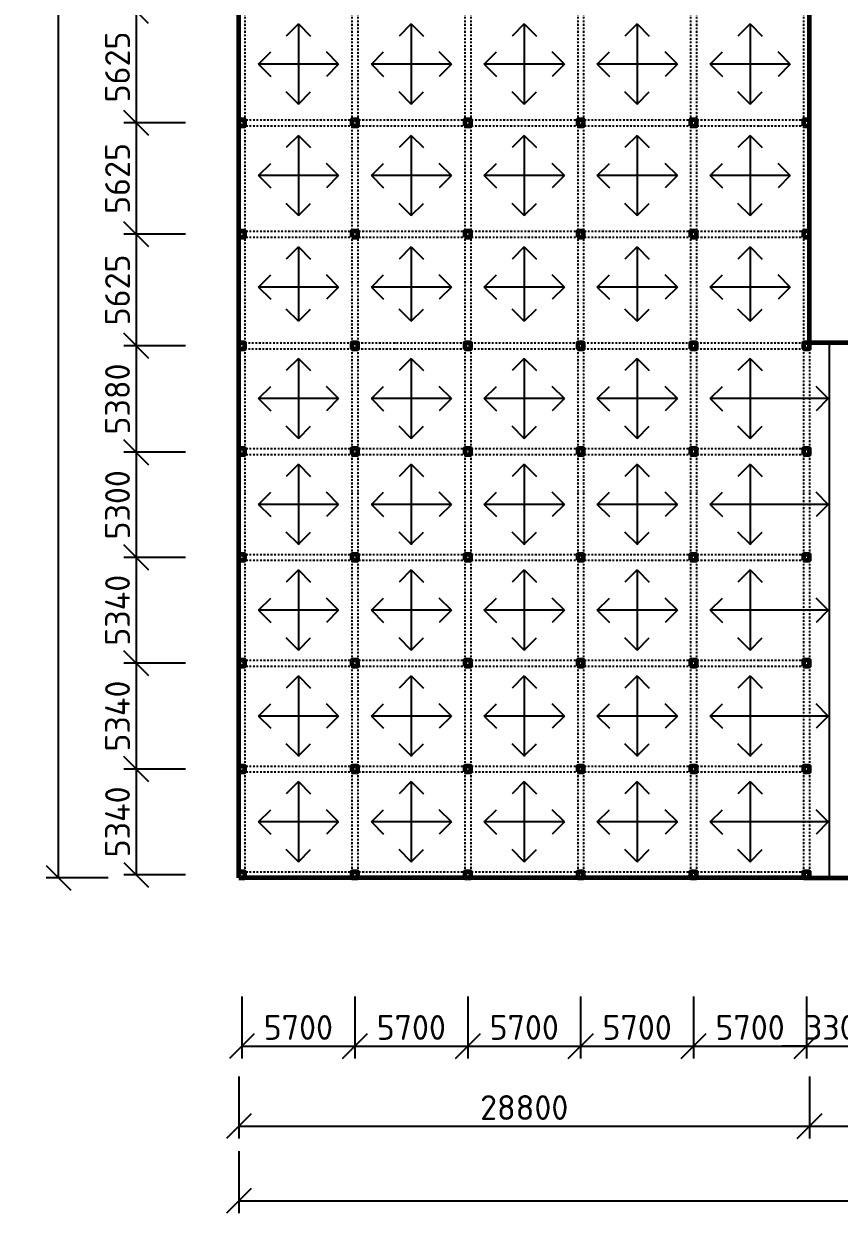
# Model space of a CAD drawing. Header units: millimetres. Extents: x 12904 to 327904, y -199771 to 141779.
# Drawn here: x 138426 to 179584, y -96421 to -36402 of the extents above; entities that cross this region are included whole.
import ezdxf

# ---------------------------------------------------------------- set-up
doc = ezdxf.new("R2010")
doc.units = ezdxf.units.MM
doc.linetypes.add('ČERCHOVANÁ', pattern=[25.4, 12.7, -6.35, 0, -6.35])
doc.layers.add('kóta', color=1, linetype='Continuous')
doc.layers.add('stěny', color=6, linetype='Continuous', lineweight=60)
doc.styles.add('ISOCPEUR', font='isocpeur.ttf')
doc.dimstyles.new('1-500', dxfattribs={"dimscale": 500, "dimtxt": 2.5, "dimasz": 2.5, "dimexe": 1.25, "dimexo": 0.625, "dimtad": 1, "dimdec": 0, "dimtxsty": 'ISOCPEUR', "dimblk": 'OBLIQUE', "dimcen": 2.5, "dimclrd": 1, "dimclre": 1, "dimclrt": 3, "dimadec": 0, "dimazin": 0, "dimtfac": 1, "dimtdec": 0, "dimtix": 1, "dimtmove": 1, "dimatfit": 3, "dimldrblk": 'OBLIQUE', "dimfxl": 5, "dimfxlon": 1, "dimtfillclr": 3, "dimarcsym": 0})

# ---------------------------------------------------------------- blocks, each defined once
blk = doc.blocks.new('_OBLIQUE')
at = {"color": 0, "linetype": 'ByBlock'}
blk.add_line((-0.5, -0.5), (0.5, 0.5), dxfattribs=at)
blk = doc.blocks.new('*D197')
at = {"layer": 'Defpoints', "color": 0, "transparency": 16777216}
for p in [(149284, -79496), (178084, -79496), (178084, -92026)]:
    blk.add_point(p, dxfattribs=at)
at = {"layer": 'kóta', "color": 1, "lineweight": -2, "transparency": 16777216}
for p, q in [((149284, -89526), (149284, -92651)), ((178084, -89526), (178084, -92651)), ((149284, -92026), (178084, -92026))]:
    blk.add_line(p, q, dxfattribs=at)
at = {"layer": 'kóta', "color": 1, "lineweight": -2, "transparency": 16777216, "xscale": 1250, "yscale": 1250, "zscale": 1250, "rotation": 180}
blk.add_blockref('_OBLIQUE', (149284, -92026), dxfattribs=at)
at = {"layer": 'kóta', "color": 1, "lineweight": -2, "transparency": 16777216, "xscale": 1250, "yscale": 1250, "zscale": 1250}
blk.add_blockref('_OBLIQUE', (178084, -92026), dxfattribs=at)
at = {"layer": 'kóta', "color": 3, "transparency": 16777216, "insert": (163684, -91088), "char_height": 1250, "attachment_point": 5, "style": 'ISOCPEUR'}
blk.add_mtext('28800', dxfattribs=at)
blk = doc.blocks.new('*D198')
at = {"layer": 'Defpoints', "color": 0, "transparency": 16777216}
for p in [(178084, -79496), (215584, -79496), (215584, -92026)]:
    blk.add_point(p, dxfattribs=at)
at = {"layer": 'kóta', "color": 1, "lineweight": -2, "transparency": 16777216}
for p, q in [((178084, -89526), (178084, -92651)), ((215584, -89526), (215584, -92651)), ((178084, -92026), (215584, -92026))]:
    blk.add_line(p, q, dxfattribs=at)
at = {"layer": 'kóta', "color": 1, "lineweight": -2, "transparency": 16777216, "xscale": 1250, "yscale": 1250, "zscale": 1250, "rotation": 180}
blk.add_blockref('_OBLIQUE', (178084, -92026), dxfattribs=at)
at = {"layer": 'kóta', "color": 1, "lineweight": -2, "transparency": 16777216, "xscale": 1250, "yscale": 1250, "zscale": 1250}
blk.add_blockref('_OBLIQUE', (215584, -92026), dxfattribs=at)
at = {"layer": 'kóta', "color": 3, "transparency": 16777216, "insert": (196834, -91088), "char_height": 1250, "attachment_point": 5, "style": 'ISOCPEUR'}
blk.add_mtext('37500', dxfattribs=at)
blk = doc.blocks.new('*D216')
at = {"layer": 'Defpoints', "color": 0, "transparency": 16777216}
for p in [(178084, 15004), (224494, 15004), (215584, -52496)]:
    blk.add_point(p, dxfattribs=at)
at = {"layer": 'kóta', "color": 1, "lineweight": -2, "transparency": 16777216}
for p, q in [((221994, 15004), (225119, 15004)), ((224494, -52496), (224494, 15004)), ((221994, -52496), (225119, -52496))]:
    blk.add_line(p, q, dxfattribs=at)
at = {"layer": 'kóta', "color": 1, "lineweight": -2, "transparency": 16777216, "xscale": 1250, "yscale": 1250, "zscale": 1250}
for p, rotation in [((224494, 15004), 90), ((224494, -52496), 270)]:
    blk.add_blockref('_OBLIQUE', p, dxfattribs=dict(at, rotation=rotation))
at = {"layer": 'kóta', "color": 3, "transparency": 16777216, "insert": (223557, -18746), "char_height": 1250, "attachment_point": 5, "rotation": 90, "style": 'ISOCPEUR'}
blk.add_mtext('67500', dxfattribs=at)
blk = doc.blocks.new('*D246')
at = {"layer": 'Defpoints', "color": 0, "transparency": 16777216}
for p in [(149434, -79496), (155134, -79496), (155134, -87986)]:
    blk.add_point(p, dxfattribs=at)
at = {"layer": 'kóta', "color": 1, "lineweight": -2, "transparency": 16777216}
for p, q in [((149434, -85486), (149434, -88611)), ((155134, -85486), (155134, -88611)), ((149434, -87986), (155134, -87986))]:
    blk.add_line(p, q, dxfattribs=at)
at = {"layer": 'kóta', "color": 1, "lineweight": -2, "transparency": 16777216, "xscale": 1250, "yscale": 1250, "zscale": 1250, "rotation": 180}
blk.add_blockref('_OBLIQUE', (149434, -87986), dxfattribs=at)
at = {"layer": 'kóta', "color": 1, "lineweight": -2, "transparency": 16777216, "xscale": 1250, "yscale": 1250, "zscale": 1250}
blk.add_blockref('_OBLIQUE', (155134, -87986), dxfattribs=at)
at = {"layer": 'kóta', "color": 3, "transparency": 16777216, "insert": (152284, -87048), "char_height": 1250, "attachment_point": 5, "style": 'ISOCPEUR'}
blk.add_mtext('5700', dxfattribs=at)
blk = doc.blocks.new('*D247')
at = {"layer": 'Defpoints', "color": 0, "transparency": 16777216}
for p in [(155134, -79496), (160834, -79496), (160834, -87986)]:
    blk.add_point(p, dxfattribs=at)
at = {"layer": 'kóta', "color": 1, "lineweight": -2, "transparency": 16777216}
for p, q in [((155134, -85486), (155134, -88611)), ((160834, -85486), (160834, -88611)), ((155134, -87986), (160834, -87986))]:
    blk.add_line(p, q, dxfattribs=at)
at = {"layer": 'kóta', "color": 1, "lineweight": -2, "transparency": 16777216, "xscale": 1250, "yscale": 1250, "zscale": 1250, "rotation": 180}
blk.add_blockref('_OBLIQUE', (155134, -87986), dxfattribs=at)
at = {"layer": 'kóta', "color": 1, "lineweight": -2, "transparency": 16777216, "xscale": 1250, "yscale": 1250, "zscale": 1250}
blk.add_blockref('_OBLIQUE', (160834, -87986), dxfattribs=at)
at = {"layer": 'kóta', "color": 3, "transparency": 16777216, "insert": (157984, -87048), "char_height": 1250, "attachment_point": 5, "style": 'ISOCPEUR'}
blk.add_mtext('5700', dxfattribs=at)
blk = doc.blocks.new('*D248')
at = {"layer": 'Defpoints', "color": 0, "transparency": 16777216}
for p in [(160834, -79496), (166534, -79496), (166534, -87986)]:
    blk.add_point(p, dxfattribs=at)
at = {"layer": 'kóta', "color": 1, "lineweight": -2, "transparency": 16777216}
for p, q in [((160834, -85486), (160834, -88611)), ((166534, -85486), (166534, -88611)), ((160834, -87986), (166534, -87986))]:
    blk.add_line(p, q, dxfattribs=at)
at = {"layer": 'kóta', "color": 1, "lineweight": -2, "transparency": 16777216, "xscale": 1250, "yscale": 1250, "zscale": 1250, "rotation": 180}
blk.add_blockref('_OBLIQUE', (160834, -87986), dxfattribs=at)
at = {"layer": 'kóta', "color": 1, "lineweight": -2, "transparency": 16777216, "xscale": 1250, "yscale": 1250, "zscale": 1250}
blk.add_blockref('_OBLIQUE', (166534, -87986), dxfattribs=at)
at = {"layer": 'kóta', "color": 3, "transparency": 16777216, "insert": (163684, -87048), "char_height": 1250, "attachment_point": 5, "style": 'ISOCPEUR'}
blk.add_mtext('5700', dxfattribs=at)
blk = doc.blocks.new('*D249')
at = {"layer": 'Defpoints', "color": 0, "transparency": 16777216}
for p in [(166534, -79496), (172234, -79496), (172234, -87986)]:
    blk.add_point(p, dxfattribs=at)
at = {"layer": 'kóta', "color": 1, "lineweight": -2, "transparency": 16777216}
for p, q in [((166534, -85486), (166534, -88611)), ((172234, -85486), (172234, -88611)), ((166534, -87986), (172234, -87986))]:
    blk.add_line(p, q, dxfattribs=at)
at = {"layer": 'kóta', "color": 1, "lineweight": -2, "transparency": 16777216, "xscale": 1250, "yscale": 1250, "zscale": 1250, "rotation": 180}
blk.add_blockref('_OBLIQUE', (166534, -87986), dxfattribs=at)
at = {"layer": 'kóta', "color": 1, "lineweight": -2, "transparency": 16777216, "xscale": 1250, "yscale": 1250, "zscale": 1250}
blk.add_blockref('_OBLIQUE', (172234, -87986), dxfattribs=at)
at = {"layer": 'kóta', "color": 3, "transparency": 16777216, "insert": (169384, -87048), "char_height": 1250, "attachment_point": 5, "style": 'ISOCPEUR'}
blk.add_mtext('5700', dxfattribs=at)
blk = doc.blocks.new('*D250')
at = {"layer": 'Defpoints', "color": 0, "transparency": 16777216}
for p in [(172234, -79496), (177934, -79496), (177934, -87986)]:
    blk.add_point(p, dxfattribs=at)
at = {"layer": 'kóta', "color": 1, "lineweight": -2, "transparency": 16777216}
for p, q in [((172234, -85486), (172234, -88611)), ((177934, -85486), (177934, -88611)), ((172234, -87986), (177934, -87986))]:
    blk.add_line(p, q, dxfattribs=at)
at = {"layer": 'kóta', "color": 1, "lineweight": -2, "transparency": 16777216, "xscale": 1250, "yscale": 1250, "zscale": 1250, "rotation": 180}
blk.add_blockref('_OBLIQUE', (172234, -87986), dxfattribs=at)
at = {"layer": 'kóta', "color": 1, "lineweight": -2, "transparency": 16777216, "xscale": 1250, "yscale": 1250, "zscale": 1250}
blk.add_blockref('_OBLIQUE', (177934, -87986), dxfattribs=at)
at = {"layer": 'kóta', "color": 3, "transparency": 16777216, "insert": (175084, -87048), "char_height": 1250, "attachment_point": 5, "style": 'ISOCPEUR'}
blk.add_mtext('5700', dxfattribs=at)
blk = doc.blocks.new('*D251')
at = {"layer": 'Defpoints', "color": 0, "transparency": 16777216}
for p in [(177934, -79496), (181234, -79496), (181234, -87986)]:
    blk.add_point(p, dxfattribs=at)
at = {"layer": 'kóta', "color": 1, "lineweight": -2, "transparency": 16777216}
for p, q in [((177934, -85486), (177934, -88611)), ((181234, -85486), (181234, -88611)), ((177934, -87986), (176684, -87986)), ((177934, -87986), (181234, -87986)), ((181234, -87986), (182484, -87986))]:
    blk.add_line(p, q, dxfattribs=at)
at = {"layer": 'kóta', "color": 1, "lineweight": -2, "transparency": 16777216, "xscale": 1250, "yscale": 1250, "zscale": 1250}
blk.add_blockref('_OBLIQUE', (177934, -87986), dxfattribs=at)
at = {"layer": 'kóta', "color": 1, "lineweight": -2, "transparency": 16777216, "xscale": 1250, "yscale": 1250, "zscale": 1250, "rotation": 180}
blk.add_blockref('_OBLIQUE', (181234, -87986), dxfattribs=at)
at = {"layer": 'kóta', "color": 3, "transparency": 16777216, "insert": (179584, -87048), "char_height": 1250, "attachment_point": 5, "style": 'ISOCPEUR'}
blk.add_mtext('3300', dxfattribs=at)
blk = doc.blocks.new('*D266')
at = {"layer": 'Defpoints', "color": 0, "transparency": 16777216}
for p in [(149284, -35771), (144094, -41396), (149284, -41396)]:
    blk.add_point(p, dxfattribs=at)
at = {"layer": 'kóta', "color": 1, "lineweight": -2, "transparency": 16777216}
for p, q in [((146594, -35771), (143469, -35771)), ((144094, -35771), (144094, -41396)), ((146594, -41396), (143469, -41396))]:
    blk.add_line(p, q, dxfattribs=at)
at = {"layer": 'kóta', "color": 1, "lineweight": -2, "transparency": 16777216, "xscale": 1250, "yscale": 1250, "zscale": 1250}
for p, rotation in [((144094, -35771), 90), ((144094, -41396), 270)]:
    blk.add_blockref('_OBLIQUE', p, dxfattribs=dict(at, rotation=rotation))
at = {"layer": 'kóta', "color": 3, "transparency": 16777216, "insert": (143157, -38583), "char_height": 1250, "attachment_point": 5, "rotation": 90, "style": 'ISOCPEUR'}
blk.add_mtext('5625', dxfattribs=at)
blk = doc.blocks.new('*D267')
at = {"layer": 'Defpoints', "color": 0, "transparency": 16777216}
for p in [(149284, -41396), (144094, -47021), (149284, -47021)]:
    blk.add_point(p, dxfattribs=at)
at = {"layer": 'kóta', "color": 1, "lineweight": -2, "transparency": 16777216}
for p, q in [((146594, -41396), (143469, -41396)), ((144094, -41396), (144094, -47021)), ((146594, -47021), (143469, -47021))]:
    blk.add_line(p, q, dxfattribs=at)
at = {"layer": 'kóta', "color": 1, "lineweight": -2, "transparency": 16777216, "xscale": 1250, "yscale": 1250, "zscale": 1250}
for p, rotation in [((144094, -41396), 90), ((144094, -47021), 270)]:
    blk.add_blockref('_OBLIQUE', p, dxfattribs=dict(at, rotation=rotation))
at = {"layer": 'kóta', "color": 3, "transparency": 16777216, "insert": (143157, -44208), "char_height": 1250, "attachment_point": 5, "rotation": 90, "style": 'ISOCPEUR'}
blk.add_mtext('5625', dxfattribs=at)
blk = doc.blocks.new('*D268')
at = {"layer": 'Defpoints', "color": 0, "transparency": 16777216}
for p in [(149284, -47021), (144094, -52646), (149284, -52646)]:
    blk.add_point(p, dxfattribs=at)
at = {"layer": 'kóta', "color": 1, "lineweight": -2, "transparency": 16777216}
for p, q in [((146594, -47021), (143469, -47021)), ((144094, -47021), (144094, -52646)), ((146594, -52646), (143469, -52646))]:
    blk.add_line(p, q, dxfattribs=at)
at = {"layer": 'kóta', "color": 1, "lineweight": -2, "transparency": 16777216, "xscale": 1250, "yscale": 1250, "zscale": 1250}
for p, rotation in [((144094, -47021), 90), ((144094, -52646), 270)]:
    blk.add_blockref('_OBLIQUE', p, dxfattribs=dict(at, rotation=rotation))
at = {"layer": 'kóta', "color": 3, "transparency": 16777216, "insert": (143157, -49833), "char_height": 1250, "attachment_point": 5, "rotation": 90, "style": 'ISOCPEUR'}
blk.add_mtext('5625', dxfattribs=at)
blk = doc.blocks.new('*D269')
at = {"layer": 'Defpoints', "color": 0, "transparency": 16777216}
for p in [(149284, -52646), (144094, -58026), (149334, -58026)]:
    blk.add_point(p, dxfattribs=at)
at = {"layer": 'kóta', "color": 1, "lineweight": -2, "transparency": 16777216}
for p, q in [((146594, -52646), (143469, -52646)), ((144094, -52646), (144094, -58026)), ((146594, -58026), (143469, -58026))]:
    blk.add_line(p, q, dxfattribs=at)
at = {"layer": 'kóta', "color": 1, "lineweight": -2, "transparency": 16777216, "xscale": 1250, "yscale": 1250, "zscale": 1250}
for p, rotation in [((144094, -52646), 90), ((144094, -58026), 270)]:
    blk.add_blockref('_OBLIQUE', p, dxfattribs=dict(at, rotation=rotation))
at = {"layer": 'kóta', "color": 3, "transparency": 16777216, "insert": (143157, -55336), "char_height": 1250, "attachment_point": 5, "rotation": 90, "style": 'ISOCPEUR'}
blk.add_mtext('5380', dxfattribs=at)
blk = doc.blocks.new('*D270')
at = {"layer": 'Defpoints', "color": 0, "transparency": 16777216}
for p in [(149334, -58026), (144094, -63326), (149284, -63326)]:
    blk.add_point(p, dxfattribs=at)
at = {"layer": 'kóta', "color": 1, "lineweight": -2, "transparency": 16777216}
for p, q in [((146594, -58026), (143469, -58026)), ((144094, -58026), (144094, -63326)), ((146594, -63326), (143469, -63326))]:
    blk.add_line(p, q, dxfattribs=at)
at = {"layer": 'kóta', "color": 1, "lineweight": -2, "transparency": 16777216, "xscale": 1250, "yscale": 1250, "zscale": 1250}
for p, rotation in [((144094, -58026), 90), ((144094, -63326), 270)]:
    blk.add_blockref('_OBLIQUE', p, dxfattribs=dict(at, rotation=rotation))
at = {"layer": 'kóta', "color": 3, "transparency": 16777216, "insert": (143157, -60676), "char_height": 1250, "attachment_point": 5, "rotation": 90, "style": 'ISOCPEUR'}
blk.add_mtext('5300', dxfattribs=at)
blk = doc.blocks.new('*D271')
at = {"layer": 'Defpoints', "color": 0, "transparency": 16777216}
for p in [(149284, -63326), (144094, -68666), (149284, -68666)]:
    blk.add_point(p, dxfattribs=at)
at = {"layer": 'kóta', "color": 1, "lineweight": -2, "transparency": 16777216}
for p, q in [((146594, -63326), (143469, -63326)), ((144094, -63326), (144094, -68666)), ((146594, -68666), (143469, -68666))]:
    blk.add_line(p, q, dxfattribs=at)
at = {"layer": 'kóta', "color": 1, "lineweight": -2, "transparency": 16777216, "xscale": 1250, "yscale": 1250, "zscale": 1250}
for p, rotation in [((144094, -63326), 90), ((144094, -68666), 270)]:
    blk.add_blockref('_OBLIQUE', p, dxfattribs=dict(at, rotation=rotation))
at = {"layer": 'kóta', "color": 3, "transparency": 16777216, "insert": (143157, -65996), "char_height": 1250, "attachment_point": 5, "rotation": 90, "style": 'ISOCPEUR'}
blk.add_mtext('5340', dxfattribs=at)
blk = doc.blocks.new('*D272')
at = {"layer": 'Defpoints', "color": 0, "transparency": 16777216}
for p in [(149284, -68666), (144094, -74006), (149284, -74006)]:
    blk.add_point(p, dxfattribs=at)
at = {"layer": 'kóta', "color": 1, "lineweight": -2, "transparency": 16777216}
for p, q in [((146594, -68666), (143469, -68666)), ((144094, -68666), (144094, -74006)), ((146594, -74006), (143469, -74006))]:
    blk.add_line(p, q, dxfattribs=at)
at = {"layer": 'kóta', "color": 1, "lineweight": -2, "transparency": 16777216, "xscale": 1250, "yscale": 1250, "zscale": 1250}
for p, rotation in [((144094, -68666), 90), ((144094, -74006), 270)]:
    blk.add_blockref('_OBLIQUE', p, dxfattribs=dict(at, rotation=rotation))
at = {"layer": 'kóta', "color": 3, "transparency": 16777216, "insert": (143157, -71336), "char_height": 1250, "attachment_point": 5, "rotation": 90, "style": 'ISOCPEUR'}
blk.add_mtext('5340', dxfattribs=at)
blk = doc.blocks.new('*D273')
at = {"layer": 'Defpoints', "color": 0, "transparency": 16777216}
for p in [(149284, -74006), (144094, -79346), (149284, -79346)]:
    blk.add_point(p, dxfattribs=at)
at = {"layer": 'kóta', "color": 1, "lineweight": -2, "transparency": 16777216}
for p, q in [((146594, -74006), (143469, -74006)), ((144094, -74006), (144094, -79346)), ((146594, -79346), (143469, -79346))]:
    blk.add_line(p, q, dxfattribs=at)
at = {"layer": 'kóta', "color": 1, "lineweight": -2, "transparency": 16777216, "xscale": 1250, "yscale": 1250, "zscale": 1250}
for p, rotation in [((144094, -74006), 90), ((144094, -79346), 270)]:
    blk.add_blockref('_OBLIQUE', p, dxfattribs=dict(at, rotation=rotation))
at = {"layer": 'kóta', "color": 3, "transparency": 16777216, "insert": (143157, -76676), "char_height": 1250, "attachment_point": 5, "rotation": 90, "style": 'ISOCPEUR'}
blk.add_mtext('5340', dxfattribs=at)
blk = doc.blocks.new('*D208')
at = {"layer": 'Defpoints', "color": 0, "transparency": 16777216}
for p in [(140184, 15004), (149284, 15004), (149284, -79496)]:
    blk.add_point(p, dxfattribs=at)
at = {"layer": 'kóta', "color": 1, "lineweight": -2, "transparency": 16777216}
for p, q in [((142684, 15004), (139559, 15004)), ((140184, -79496), (140184, 15004)), ((142684, -79496), (139559, -79496))]:
    blk.add_line(p, q, dxfattribs=at)
at = {"layer": 'kóta', "color": 1, "lineweight": -2, "transparency": 16777216, "xscale": 1250, "yscale": 1250, "zscale": 1250}
for p, rotation in [((140184, 15004), 90), ((140184, -79496), 270)]:
    blk.add_blockref('_OBLIQUE', p, dxfattribs=dict(at, rotation=rotation))
at = {"layer": 'kóta', "color": 3, "transparency": 16777216, "insert": (139247, -32246), "char_height": 1250, "attachment_point": 5, "rotation": 90, "style": 'ISOCPEUR'}
blk.add_mtext('94500', dxfattribs=at)
blk = doc.blocks.new('*D209')
at = {"layer": 'Defpoints', "color": 0, "transparency": 16777216}
for p in [(149284, -79496), (215584, -79496), (215584, -95796)]:
    blk.add_point(p, dxfattribs=at)
at = {"layer": 'kóta', "color": 1, "lineweight": -2, "transparency": 16777216}
for p, q in [((149284, -93296), (149284, -96421)), ((215584, -93296), (215584, -96421)), ((149284, -95796), (215584, -95796))]:
    blk.add_line(p, q, dxfattribs=at)
at = {"layer": 'kóta', "color": 1, "lineweight": -2, "transparency": 16777216, "xscale": 1250, "yscale": 1250, "zscale": 1250, "rotation": 180}
blk.add_blockref('_OBLIQUE', (149284, -95796), dxfattribs=at)
at = {"layer": 'kóta', "color": 1, "lineweight": -2, "transparency": 16777216, "xscale": 1250, "yscale": 1250, "zscale": 1250}
blk.add_blockref('_OBLIQUE', (215584, -95796), dxfattribs=at)
at = {"layer": 'kóta', "color": 3, "transparency": 16777216, "insert": (182434, -94858), "char_height": 1250, "attachment_point": 5, "style": 'ISOCPEUR'}
blk.add_mtext('66300', dxfattribs=at)

msp = doc.modelspace()

# ---------------------------------------------------------------- linework, layer by layer
at = {"linetype": 'ČERCHOVANÁ', "ltscale": 7}
for p, q in [((149584.2, 15004.3), (149584.2, -52495.7)), ((154984.2, 15004.3), (154984.2, -52495.7)), ((155284.2, 15004.3), (155284.2, -52495.7)), ((160684.2, 15004.3), (160684.2, -52495.7)), ((160984.2, 15004.3), (160984.2, -52495.7)), ((166384.2, 15004.3), (166384.2, -52495.7)), ((166684.2, 15004.3), (166684.2, -52495.7)), ((172084.2, 15004.3), (172084.2, -52495.7)), ((172384.2, 15004.3), (172384.2, -52495.7)), ((177784.2, 15004.3), (177784.2, -52495.7)), ((149284.2, -41245.7), (178084.2, -41245.7)), ((149284.2, -41545.7), (178084.2, -41545.7)), ((149284.2, -46870.7), (178084.2, -46870.7)), ((149284.2, -47170.7), (178084.2, -47170.7)), ((149584.2, -52495.7), (154984.2, -52495.7)), ((149584.2, -52795.7), (149584.2, -79495.7)), ((149584.2, -52795.7), (154984.2, -52795.7)), ((154984.2, -52795.7), (154984.2, -79495.7)), ((155284.2, -52495.7), (160684.2, -52495.7)), ((155284.2, -52795.7), (155284.2, -79495.7)), ((155284.2, -52795.7), (160684.2, -52795.7)), ((160684.2, -52795.7), (160684.2, -79495.7)), ((160984.2, -52495.7), (166384.2, -52495.7)), ((160984.2, -52795.7), (160984.2, -79495.7)), ((160984.2, -52795.7), (166384.2, -52795.7)), ((166384.2, -52795.7), (166384.2, -79495.7)), ((166684.2, -52495.7), (172084.2, -52495.7)), ((166684.2, -52795.7), (166684.2, -79495.7)), ((166684.2, -52795.7), (172084.2, -52795.7)), ((172084.2, -52795.7), (172084.2, -79495.7)), ((172384.2, -52495.7), (177784.2, -52495.7)), ((172384.2, -52795.7), (172384.2, -79495.7)), ((172384.2, -52795.7), (177784.2, -52795.7)), ((177784.2, -52795.7), (177784.2, -79495.7)), ((178084.2, -52795.7), (178084.2, -79495.7)), ((149284.2, -57835.7), (178084.2, -57835.7)), ((149284.2, -58135.7), (178084.2, -58135.7)), ((149284.2, -63175.7), (178084.2, -63175.7)), ((149284.2, -63475.7), (178084.2, -63475.7)), ((149284.2, -68515.7), (178084.2, -68515.7)), ((149284.2, -68815.7), (178084.2, -68815.7)), ((149284.2, -73855.7), (178084.2, -73855.7)), ((149284.2, -74155.7), (178084.2, -74155.7)), ((149284.2, -79195.7), (178084.2, -79195.7))]:
    msp.add_line(p, q, dxfattribs=at)
for p, q in [((152284.2, -36408.9), (151668.6, -37024.5)), ((152284.2, -36408.9), (152284.2, -40472.4)), ((152284.2, -36408.9), (152899.7, -37024.5)), ((157984.2, -36408.9), (157368.6, -37024.5)), ((157984.2, -36408.9), (157984.2, -40472.4)), ((157984.2, -36408.9), (158599.7, -37024.5)), ((163684.2, -36408.9), (163068.6, -37024.5)), ((163684.2, -36408.9), (163684.2, -40472.4)), ((163684.2, -36408.9), (164299.7, -37024.5)), ((169384.2, -36408.9), (168768.6, -37024.5)), ((169384.2, -36408.9), (169384.2, -40472.4)), ((169384.2, -36408.9), (169999.7, -37024.5)), ((175084.2, -36408.9), (174468.6, -37024.5)), ((175084.2, -36408.9), (175084.2, -40472.4)), ((175084.2, -36408.9), (175699.7, -37024.5)), ((150271.9, -38440.7), (150887.5, -37825.1)), ((154315.9, -38440.7), (153700.3, -37825.1)), ((155971.9, -38440.7), (156587.5, -37825.1)), ((160015.9, -38440.7), (159400.3, -37825.1)), ((161671.9, -38440.7), (162287.5, -37825.1)), ((165715.9, -38440.7), (165100.3, -37825.1)), ((167371.9, -38440.7), (167987.5, -37825.1)), ((171415.9, -38440.7), (170800.3, -37825.1)), ((173071.9, -38440.7), (173687.5, -37825.1)), ((177115.9, -38440.7), (176500.3, -37825.1)), ((154315.9, -38440.7), (150252.4, -38440.7)), ((150271.9, -38440.7), (150887.5, -39056.2)), ((154315.9, -38440.7), (153700.3, -39056.2)), ((160015.9, -38440.7), (155952.4, -38440.7)), ((155971.9, -38440.7), (156587.5, -39056.2)), ((160015.9, -38440.7), (159400.3, -39056.2)), ((165715.9, -38440.7), (161652.4, -38440.7)), ((161671.9, -38440.7), (162287.5, -39056.2)), ((165715.9, -38440.7), (165100.3, -39056.2)), ((171415.9, -38440.7), (167352.4, -38440.7)), ((167371.9, -38440.7), (167987.5, -39056.2)), ((171415.9, -38440.7), (170800.3, -39056.2)), ((177115.9, -38440.7), (173052.4, -38440.7)), ((173071.9, -38440.7), (173687.5, -39056.2)), ((177115.9, -38440.7), (176500.3, -39056.2)), ((152284.2, -40452.9), (151668.6, -39837.3)), ((152284.2, -40452.9), (152899.7, -39837.3)), ((157984.2, -40452.9), (157368.6, -39837.3)), ((157984.2, -40452.9), (158599.7, -39837.3)), ((163684.2, -40452.9), (163068.6, -39837.3)), ((163684.2, -40452.9), (164299.7, -39837.3)), ((169384.2, -40452.9), (168768.6, -39837.3)), ((169384.2, -40452.9), (169999.7, -39837.3)), ((175084.2, -40452.9), (174468.6, -39837.3)), ((175084.2, -40452.9), (175699.7, -39837.3)), ((152284.2, -42033.9), (151668.6, -42649.5)), ((152284.2, -42033.9), (152284.2, -46097.4)), ((152284.2, -42033.9), (152899.7, -42649.5)), ((157984.2, -42033.9), (157368.6, -42649.5)), ((157984.2, -42033.9), (157984.2, -46097.4)), ((157984.2, -42033.9), (158599.7, -42649.5)), ((163684.2, -42033.9), (163068.6, -42649.5)), ((163684.2, -42033.9), (163684.2, -46097.4)), ((163684.2, -42033.9), (164299.7, -42649.5)), ((169384.2, -42033.9), (168768.6, -42649.5)), ((169384.2, -42033.9), (169384.2, -46097.4)), ((169384.2, -42033.9), (169999.7, -42649.5)), ((175084.2, -42033.9), (174468.6, -42649.5)), ((175084.2, -42033.9), (175084.2, -46097.4)), ((175084.2, -42033.9), (175699.7, -42649.5)), ((150271.9, -44065.7), (150887.5, -43450.1)), ((154315.9, -44065.7), (153700.3, -43450.1)), ((155971.9, -44065.7), (156587.5, -43450.1)), ((160015.9, -44065.7), (159400.3, -43450.1)), ((161671.9, -44065.7), (162287.5, -43450.1)), ((165715.9, -44065.7), (165100.3, -43450.1)), ((167371.9, -44065.7), (167987.5, -43450.1)), ((171415.9, -44065.7), (170800.3, -43450.1)), ((173071.9, -44065.7), (173687.5, -43450.1)), ((177115.9, -44065.7), (176500.3, -43450.1)), ((154315.9, -44065.7), (150252.4, -44065.7)), ((150271.9, -44065.7), (150887.5, -44681.2)), ((154315.9, -44065.7), (153700.3, -44681.2)), ((160015.9, -44065.7), (155952.4, -44065.7)), ((155971.9, -44065.7), (156587.5, -44681.2)), ((160015.9, -44065.7), (159400.3, -44681.2)), ((165715.9, -44065.7), (161652.4, -44065.7)), ((161671.9, -44065.7), (162287.5, -44681.2)), ((165715.9, -44065.7), (165100.3, -44681.2)), ((171415.9, -44065.7), (167352.4, -44065.7)), ((167371.9, -44065.7), (167987.5, -44681.2)), ((171415.9, -44065.7), (170800.3, -44681.2)), ((177115.9, -44065.7), (173052.4, -44065.7)), ((173071.9, -44065.7), (173687.5, -44681.2)), ((177115.9, -44065.7), (176500.3, -44681.2)), ((152284.2, -46077.9), (151668.6, -45462.3)), ((152284.2, -46077.9), (152899.7, -45462.3)), ((157984.2, -46077.9), (157368.6, -45462.3)), ((157984.2, -46077.9), (158599.7, -45462.3)), ((163684.2, -46077.9), (163068.6, -45462.3)), ((163684.2, -46077.9), (164299.7, -45462.3)), ((169384.2, -46077.9), (168768.6, -45462.3)), ((169384.2, -46077.9), (169999.7, -45462.3)), ((175084.2, -46077.9), (174468.6, -45462.3)), ((175084.2, -46077.9), (175699.7, -45462.3)), ((152284.2, -47658.9), (151668.6, -48274.5)), ((152284.2, -47658.9), (152284.2, -51412.9)), ((152284.2, -47658.9), (152899.7, -48274.5)), ((157984.2, -47658.9), (157368.6, -48274.5)), ((157984.2, -47658.9), (157984.2, -51412.9)), ((157984.2, -47658.9), (158599.7, -48274.5)), ((163684.2, -47658.9), (163068.6, -48274.5)), ((163684.2, -47658.9), (163684.2, -51412.9)), ((163684.2, -47658.9), (164299.7, -48274.5)), ((169384.2, -47658.9), (168768.6, -48274.5)), ((169384.2, -47658.9), (169384.2, -51412.9)), ((169384.2, -47658.9), (169999.7, -48274.5)), ((175084.2, -47658.9), (174468.6, -48274.5)), ((175084.2, -47658.9), (175084.2, -51412.9)), ((175084.2, -47658.9), (175699.7, -48274.5)), ((150271.9, -49690.7), (150887.5, -49075.1)), ((154315.9, -49690.7), (153700.3, -49075.1)), ((155971.9, -49690.7), (156587.5, -49075.1)), ((160015.9, -49690.7), (159400.3, -49075.1)), ((161671.9, -49690.7), (162287.5, -49075.1)), ((165715.9, -49690.7), (165100.3, -49075.1)), ((167371.9, -49690.7), (167987.5, -49075.1)), ((171415.9, -49690.7), (170800.3, -49075.1)), ((173071.9, -49690.7), (173687.5, -49075.1)), ((177115.9, -49690.7), (176500.3, -49075.1)), ((154315.9, -49690.7), (150252.4, -49690.7)), ((150271.9, -49690.7), (150887.5, -50306.2)), ((154315.9, -49690.7), (153700.3, -50306.2)), ((160015.9, -49690.7), (155952.4, -49690.7)), ((155971.9, -49690.7), (156587.5, -50306.2)), ((160015.9, -49690.7), (159400.3, -50306.2)), ((165715.9, -49690.7), (161652.4, -49690.7)), ((161671.9, -49690.7), (162287.5, -50306.2)), ((165715.9, -49690.7), (165100.3, -50306.2)), ((171415.9, -49690.7), (167352.4, -49690.7)), ((167371.9, -49690.7), (167987.5, -50306.2)), ((171415.9, -49690.7), (170800.3, -50306.2)), ((177115.9, -49690.7), (173052.4, -49690.7)), ((173071.9, -49690.7), (173687.5, -50306.2)), ((177115.9, -49690.7), (176500.3, -50306.2)), ((152284.2, -51412.9), (151668.6, -50797.3)), ((152284.2, -51412.9), (152899.7, -50797.3)), ((157984.2, -51412.9), (157368.6, -50797.3)), ((157984.2, -51412.9), (158599.7, -50797.3)), ((163684.2, -51412.9), (163068.6, -50797.3)), ((163684.2, -51412.9), (164299.7, -50797.3)), ((169384.2, -51412.9), (168768.6, -50797.3)), ((169384.2, -51412.9), (169999.7, -50797.3)), ((175084.2, -51412.9), (174468.6, -50797.3)), ((175084.2, -51412.9), (175699.7, -50797.3)), ((179084.2, -52495.7), (179084.2, -79495.7)), ((152284.2, -53283.9), (151668.6, -53899.5)), ((152284.2, -53283.9), (152284.2, -57347.4)), ((152284.2, -53283.9), (152899.7, -53899.5)), ((157984.2, -53283.9), (157368.6, -53899.5)), ((157984.2, -53283.9), (157984.2, -57347.4)), ((157984.2, -53283.9), (158599.7, -53899.5)), ((163684.2, -53283.9), (163068.6, -53899.5)), ((163684.2, -53283.9), (163684.2, -57347.4)), ((163684.2, -53283.9), (164299.7, -53899.5)), ((169384.2, -53283.9), (168768.6, -53899.5)), ((169384.2, -53283.9), (169384.2, -57347.4)), ((169384.2, -53283.9), (169999.7, -53899.5)), ((175084.2, -53283.9), (174468.6, -53899.5)), ((175084.2, -53283.9), (175084.2, -57347.4)), ((175084.2, -53283.9), (175699.7, -53899.5)), ((150271.9, -55315.7), (150887.5, -54700.1)), ((154315.9, -55315.7), (153700.3, -54700.1)), ((155971.9, -55315.7), (156587.5, -54700.1)), ((160015.9, -55315.7), (159400.3, -54700.1)), ((161671.9, -55315.7), (162287.5, -54700.1)), ((165715.9, -55315.7), (165100.3, -54700.1)), ((167371.9, -55315.7), (167987.5, -54700.1)), ((171415.9, -55315.7), (170800.3, -54700.1)), ((173071.9, -55315.7), (173687.5, -54700.1)), ((179034.2, -55315.7), (178418.6, -54700.1)), ((154315.9, -55315.7), (150252.4, -55315.7)), ((150271.9, -55315.7), (150887.5, -55931.2)), ((154315.9, -55315.7), (153700.3, -55931.2)), ((160015.9, -55315.7), (155952.4, -55315.7)), ((155971.9, -55315.7), (156587.5, -55931.2)), ((160015.9, -55315.7), (159400.3, -55931.2)), ((165715.9, -55315.7), (161652.4, -55315.7)), ((161671.9, -55315.7), (162287.5, -55931.2)), ((165715.9, -55315.7), (165100.3, -55931.2)), ((171415.9, -55315.7), (167352.4, -55315.7)), ((167371.9, -55315.7), (167987.5, -55931.2)), ((171415.9, -55315.7), (170800.3, -55931.2)), ((179034.2, -55315.7), (173052.4, -55315.7)), ((173071.9, -55315.7), (173687.5, -55931.2)), ((179034.2, -55315.7), (178418.6, -55931.2)), ((152284.2, -57327.9), (151668.6, -56712.3)), ((152284.2, -57327.9), (152899.7, -56712.3)), ((157984.2, -57327.9), (157368.6, -56712.3)), ((157984.2, -57327.9), (158599.7, -56712.3)), ((163684.2, -57327.9), (163068.6, -56712.3)), ((163684.2, -57327.9), (164299.7, -56712.3)), ((169384.2, -57327.9), (168768.6, -56712.3)), ((169384.2, -57327.9), (169999.7, -56712.3)), ((175084.2, -57327.9), (174468.6, -56712.3)), ((175084.2, -57327.9), (175699.7, -56712.3)), ((152284.2, -58623.9), (151668.6, -59239.5)), ((152284.2, -58623.9), (152284.2, -62687.4)), ((152284.2, -58623.9), (152899.7, -59239.5)), ((157984.2, -58623.9), (157368.6, -59239.5)), ((157984.2, -58623.9), (157984.2, -62687.4)), ((157984.2, -58623.9), (158599.7, -59239.5)), ((163684.2, -58623.9), (163068.6, -59239.5)), ((163684.2, -58623.9), (163684.2, -62687.4)), ((163684.2, -58623.9), (164299.7, -59239.5)), ((169384.2, -58623.9), (168768.6, -59239.5)), ((169384.2, -58623.9), (169384.2, -62687.4)), ((169384.2, -58623.9), (169999.7, -59239.5)), ((175084.2, -58623.9), (174468.6, -59239.5)), ((175084.2, -58623.9), (175084.2, -62687.4)), ((175084.2, -58623.9), (175699.7, -59239.5)), ((150271.9, -60655.7), (150887.5, -60040.1)), ((154315.9, -60655.7), (153700.3, -60040.1)), ((155971.9, -60655.7), (156587.5, -60040.1)), ((160015.9, -60655.7), (159400.3, -60040.1)), ((161671.9, -60655.7), (162287.5, -60040.1)), ((165715.9, -60655.7), (165100.3, -60040.1)), ((167371.9, -60655.7), (167987.5, -60040.1)), ((171415.9, -60655.7), (170800.3, -60040.1)), ((173071.9, -60655.7), (173687.5, -60040.1)), ((179034.2, -60655.7), (178418.6, -60040.1)), ((154315.9, -60655.7), (150252.4, -60655.7)), ((150271.9, -60655.7), (150887.5, -61271.2)), ((154315.9, -60655.7), (153700.3, -61271.2)), ((160015.9, -60655.7), (155952.4, -60655.7)), ((155971.9, -60655.7), (156587.5, -61271.2)), ((160015.9, -60655.7), (159400.3, -61271.2)), ((165715.9, -60655.7), (161652.4, -60655.7)), ((161671.9, -60655.7), (162287.5, -61271.2)), ((165715.9, -60655.7), (165100.3, -61271.2)), ((171415.9, -60655.7), (167352.4, -60655.7)), ((167371.9, -60655.7), (167987.5, -61271.2)), ((171415.9, -60655.7), (170800.3, -61271.2)), ((179034.2, -60655.7), (173052.4, -60655.7)), ((173071.9, -60655.7), (173687.5, -61271.2)), ((179034.2, -60655.7), (178418.6, -61271.2)), ((152284.2, -62667.9), (151668.6, -62052.3)), ((152284.2, -62667.9), (152899.7, -62052.3)), ((157984.2, -62667.9), (157368.6, -62052.3)), ((157984.2, -62667.9), (158599.7, -62052.3)), ((163684.2, -62667.9), (163068.6, -62052.3)), ((163684.2, -62667.9), (164299.7, -62052.3)), ((169384.2, -62667.9), (168768.6, -62052.3)), ((169384.2, -62667.9), (169999.7, -62052.3)), ((175084.2, -62667.9), (174468.6, -62052.3)), ((175084.2, -62667.9), (175699.7, -62052.3)), ((152284.2, -63963.9), (151668.6, -64579.5)), ((152284.2, -63963.9), (152284.2, -68027.4)), ((152284.2, -63963.9), (152899.7, -64579.5)), ((157984.2, -63963.9), (157368.6, -64579.5)), ((157984.2, -63963.9), (157984.2, -68027.4)), ((157984.2, -63963.9), (158599.7, -64579.5)), ((163684.2, -63963.9), (163068.6, -64579.5)), ((163684.2, -63963.9), (163684.2, -68027.4)), ((163684.2, -63963.9), (164299.7, -64579.5)), ((169384.2, -63963.9), (168768.6, -64579.5)), ((169384.2, -63963.9), (169384.2, -68027.4)), ((169384.2, -63963.9), (169999.7, -64579.5)), ((175084.2, -63963.9), (174468.6, -64579.5)), ((175084.2, -63963.9), (175084.2, -68027.4)), ((175084.2, -63963.9), (175699.7, -64579.5)), ((150271.9, -65995.7), (150887.5, -65380.1)), ((154315.9, -65995.7), (153700.3, -65380.1)), ((155971.9, -65995.7), (156587.5, -65380.1)), ((160015.9, -65995.7), (159400.3, -65380.1)), ((161671.9, -65995.7), (162287.5, -65380.1)), ((165715.9, -65995.7), (165100.3, -65380.1)), ((167371.9, -65995.7), (167987.5, -65380.1)), ((171415.9, -65995.7), (170800.3, -65380.1)), ((173071.9, -65995.7), (173687.5, -65380.1)), ((179034.2, -65995.7), (178418.6, -65380.1)), ((154315.9, -65995.7), (150252.4, -65995.7)), ((150271.9, -65995.7), (150887.5, -66611.2)), ((154315.9, -65995.7), (153700.3, -66611.2)), ((160015.9, -65995.7), (155952.4, -65995.7)), ((155971.9, -65995.7), (156587.5, -66611.2)), ((160015.9, -65995.7), (159400.3, -66611.2)), ((165715.9, -65995.7), (161652.4, -65995.7)), ((161671.9, -65995.7), (162287.5, -66611.2)), ((165715.9, -65995.7), (165100.3, -66611.2)), ((171415.9, -65995.7), (167352.4, -65995.7)), ((167371.9, -65995.7), (167987.5, -66611.2)), ((171415.9, -65995.7), (170800.3, -66611.2)), ((179034.2, -65995.7), (173052.4, -65995.7)), ((173071.9, -65995.7), (173687.5, -66611.2)), ((179034.2, -65995.7), (178418.6, -66611.2)), ((152284.2, -68007.9), (151668.6, -67392.3)), ((152284.2, -68007.9), (152899.7, -67392.3)), ((157984.2, -68007.9), (157368.6, -67392.3)), ((157984.2, -68007.9), (158599.7, -67392.3)), ((163684.2, -68007.9), (163068.6, -67392.3)), ((163684.2, -68007.9), (164299.7, -67392.3)), ((169384.2, -68007.9), (168768.6, -67392.3)), ((169384.2, -68007.9), (169999.7, -67392.3)), ((175084.2, -68007.9), (174468.6, -67392.3)), ((175084.2, -68007.9), (175699.7, -67392.3)), ((152284.2, -69303.9), (151668.6, -69919.5)), ((152284.2, -69303.9), (152284.2, -73367.4)), ((152284.2, -69303.9), (152899.7, -69919.5)), ((157984.2, -69303.9), (157368.6, -69919.5)), ((157984.2, -69303.9), (157984.2, -73367.4)), ((157984.2, -69303.9), (158599.7, -69919.5)), ((163684.2, -69303.9), (163068.6, -69919.5)), ((163684.2, -69303.9), (163684.2, -73367.4)), ((163684.2, -69303.9), (164299.7, -69919.5)), ((169384.2, -69303.9), (168768.6, -69919.5)), ((169384.2, -69303.9), (169384.2, -73367.4)), ((169384.2, -69303.9), (169999.7, -69919.5)), ((175084.2, -69303.9), (174468.6, -69919.5)), ((175084.2, -69303.9), (175084.2, -73367.4)), ((175084.2, -69303.9), (175699.7, -69919.5)), ((150271.9, -71335.7), (150887.5, -70720.1)), ((154315.9, -71335.7), (153700.3, -70720.1)), ((155971.9, -71335.7), (156587.5, -70720.1)), ((160015.9, -71335.7), (159400.3, -70720.1)), ((161671.9, -71335.7), (162287.5, -70720.1)), ((165715.9, -71335.7), (165100.3, -70720.1)), ((167371.9, -71335.7), (167987.5, -70720.1)), ((171415.9, -71335.7), (170800.3, -70720.1)), ((173071.9, -71335.7), (173687.5, -70720.1)), ((179034.2, -71335.7), (178418.6, -70720.1)), ((154315.9, -71335.7), (150252.4, -71335.7)), ((150271.9, -71335.7), (150887.5, -71951.2)), ((154315.9, -71335.7), (153700.3, -71951.2)), ((160015.9, -71335.7), (155952.4, -71335.7)), ((155971.9, -71335.7), (156587.5, -71951.2)), ((160015.9, -71335.7), (159400.3, -71951.2)), ((165715.9, -71335.7), (161652.4, -71335.7)), ((161671.9, -71335.7), (162287.5, -71951.2)), ((165715.9, -71335.7), (165100.3, -71951.2)), ((171415.9, -71335.7), (167352.4, -71335.7)), ((167371.9, -71335.7), (167987.5, -71951.2)), ((171415.9, -71335.7), (170800.3, -71951.2)), ((179034.2, -71335.7), (173052.4, -71335.7)), ((173071.9, -71335.7), (173687.5, -71951.2)), ((179034.2, -71335.7), (178418.6, -71951.2)), ((152284.2, -73347.9), (151668.6, -72732.3)), ((152284.2, -73347.9), (152899.7, -72732.3)), ((157984.2, -73347.9), (157368.6, -72732.3)), ((157984.2, -73347.9), (158599.7, -72732.3)), ((163684.2, -73347.9), (163068.6, -72732.3)), ((163684.2, -73347.9), (164299.7, -72732.3)), ((169384.2, -73347.9), (168768.6, -72732.3)), ((169384.2, -73347.9), (169999.7, -72732.3)), ((175084.2, -73347.9), (174468.6, -72732.3)), ((175084.2, -73347.9), (175699.7, -72732.3)), ((152284.2, -74643.9), (151668.6, -75259.5)), ((152284.2, -74643.9), (152284.2, -78707.4)), ((152284.2, -74643.9), (152899.7, -75259.5)), ((157984.2, -74643.9), (157368.6, -75259.5)), ((157984.2, -74643.9), (157984.2, -78707.4)), ((157984.2, -74643.9), (158599.7, -75259.5)), ((163684.2, -74643.9), (163068.6, -75259.5)), ((163684.2, -74643.9), (163684.2, -78707.4)), ((163684.2, -74643.9), (164299.7, -75259.5)), ((169384.2, -74643.9), (168768.6, -75259.5)), ((169384.2, -74643.9), (169384.2, -78707.4)), ((169384.2, -74643.9), (169999.7, -75259.5)), ((175084.2, -74643.9), (174468.6, -75259.5)), ((175084.2, -74643.9), (175084.2, -78707.4)), ((175084.2, -74643.9), (175699.7, -75259.5)), ((150271.9, -76675.7), (150887.5, -76060.1)), ((154315.9, -76675.7), (153700.3, -76060.1)), ((155971.9, -76675.7), (156587.5, -76060.1)), ((160015.9, -76675.7), (159400.3, -76060.1)), ((161671.9, -76675.7), (162287.5, -76060.1)), ((165715.9, -76675.7), (165100.3, -76060.1)), ((167371.9, -76675.7), (167987.5, -76060.1)), ((171415.9, -76675.7), (170800.3, -76060.1)), ((173071.9, -76675.7), (173687.5, -76060.1)), ((179034.2, -76675.7), (178418.6, -76060.1)), ((154315.9, -76675.7), (150252.4, -76675.7)), ((150271.9, -76675.7), (150887.5, -77291.2)), ((154315.9, -76675.7), (153700.3, -77291.2)), ((160015.9, -76675.7), (155952.4, -76675.7)), ((155971.9, -76675.7), (156587.5, -77291.2)), ((160015.9, -76675.7), (159400.3, -77291.2)), ((165715.9, -76675.7), (161652.4, -76675.7)), ((161671.9, -76675.7), (162287.5, -77291.2)), ((165715.9, -76675.7), (165100.3, -77291.2)), ((171415.9, -76675.7), (167352.4, -76675.7)), ((167371.9, -76675.7), (167987.5, -77291.2)), ((171415.9, -76675.7), (170800.3, -77291.2)), ((179034.2, -76675.7), (173052.4, -76675.7)), ((173071.9, -76675.7), (173687.5, -77291.2)), ((179034.2, -76675.7), (178418.6, -77291.2)), ((152284.2, -78687.9), (151668.6, -78072.3)), ((152284.2, -78687.9), (152899.7, -78072.3)), ((157984.2, -78687.9), (157368.6, -78072.3)), ((157984.2, -78687.9), (158599.7, -78072.3)), ((163684.2, -78687.9), (163068.6, -78072.3)), ((163684.2, -78687.9), (164299.7, -78072.3)), ((169384.2, -78687.9), (168768.6, -78072.3)), ((169384.2, -78687.9), (169999.7, -78072.3)), ((175084.2, -78687.9), (174468.6, -78072.3)), ((175084.2, -78687.9), (175699.7, -78072.3))]:
    msp.add_line(p, q)
at = {"layer": 'stěny'}
for p, q in [((149284.2, -52495.7), (149284.2, 15004.3)), ((178084.2, -52495.7), (178084.2, 15004.3)), ((149284.2, -79495.7), (149284.2, -52495.7)), ((215584.2, -52495.7), (178084.2, -52495.7)), ((178084.2, -79495.7), (149284.2, -79495.7)), ((178084.2, -79495.7), (215584.2, -79495.7))]:
    msp.add_line(p, q, dxfattribs=at)
for points in [[(149284.2, -41545.7), (149584.2, -41545.7), (149584.2, -41245.7), (149284.2, -41245.7)], [(154984.2, -41545.7), (155284.2, -41545.7), (155284.2, -41245.7), (154984.2, -41245.7)], [(160684.2, -41545.7), (160984.2, -41545.7), (160984.2, -41245.7), (160684.2, -41245.7)], [(166384.2, -41545.7), (166684.2, -41545.7), (166684.2, -41245.7), (166384.2, -41245.7)], [(172084.2, -41545.7), (172384.2, -41545.7), (172384.2, -41245.7), (172084.2, -41245.7)], [(177784.2, -41545.7), (178084.2, -41545.7), (178084.2, -41245.7), (177784.2, -41245.7)], [(149284.2, -47170.7), (149584.2, -47170.7), (149584.2, -46870.7), (149284.2, -46870.7)], [(154984.2, -47170.7), (155284.2, -47170.7), (155284.2, -46870.7), (154984.2, -46870.7)], [(160684.2, -47170.7), (160984.2, -47170.7), (160984.2, -46870.7), (160684.2, -46870.7)], [(166384.2, -47170.7), (166684.2, -47170.7), (166684.2, -46870.7), (166384.2, -46870.7)], [(172084.2, -47170.7), (172384.2, -47170.7), (172384.2, -46870.7), (172084.2, -46870.7)], [(177784.2, -47170.7), (178084.2, -47170.7), (178084.2, -46870.7), (177784.2, -46870.7)], [(149284.2, -52795.7), (149584.2, -52795.7), (149584.2, -52495.7), (149284.2, -52495.7)], [(154984.2, -52795.7), (155284.2, -52795.7), (155284.2, -52495.7), (154984.2, -52495.7)], [(160684.2, -52795.7), (160984.2, -52795.7), (160984.2, -52495.7), (160684.2, -52495.7)], [(166384.2, -52795.7), (166684.2, -52795.7), (166684.2, -52495.7), (166384.2, -52495.7)], [(172084.2, -52795.7), (172384.2, -52795.7), (172384.2, -52495.7), (172084.2, -52495.7)], [(177784.2, -52795.7), (178084.2, -52795.7), (178084.2, -52495.7), (177784.2, -52495.7)], [(149284.2, -58135.7), (149584.2, -58135.7), (149584.2, -57835.7), (149284.2, -57835.7)], [(154984.2, -58135.7), (155284.2, -58135.7), (155284.2, -57835.7), (154984.2, -57835.7)], [(160684.2, -58135.7), (160984.2, -58135.7), (160984.2, -57835.7), (160684.2, -57835.7)], [(166384.2, -58135.7), (166684.2, -58135.7), (166684.2, -57835.7), (166384.2, -57835.7)], [(172084.2, -58135.7), (172384.2, -58135.7), (172384.2, -57835.7), (172084.2, -57835.7)], [(177784.2, -58135.7), (178084.2, -58135.7), (178084.2, -57835.7), (177784.2, -57835.7)], [(149284.2, -63475.7), (149584.2, -63475.7), (149584.2, -63175.7), (149284.2, -63175.7)], [(154984.2, -63475.7), (155284.2, -63475.7), (155284.2, -63175.7), (154984.2, -63175.7)], [(160684.2, -63475.7), (160984.2, -63475.7), (160984.2, -63175.7), (160684.2, -63175.7)], [(166384.2, -63475.7), (166684.2, -63475.7), (166684.2, -63175.7), (166384.2, -63175.7)], [(172084.2, -63475.7), (172384.2, -63475.7), (172384.2, -63175.7), (172084.2, -63175.7)], [(177784.2, -63475.7), (178084.2, -63475.7), (178084.2, -63175.7), (177784.2, -63175.7)], [(149284.2, -68815.7), (149584.2, -68815.7), (149584.2, -68515.7), (149284.2, -68515.7)], [(154984.2, -68815.7), (155284.2, -68815.7), (155284.2, -68515.7), (154984.2, -68515.7)], [(160684.2, -68815.7), (160984.2, -68815.7), (160984.2, -68515.7), (160684.2, -68515.7)], [(166384.2, -68815.7), (166684.2, -68815.7), (166684.2, -68515.7), (166384.2, -68515.7)], [(172084.2, -68815.7), (172384.2, -68815.7), (172384.2, -68515.7), (172084.2, -68515.7)], [(177784.2, -68815.7), (178084.2, -68815.7), (178084.2, -68515.7), (177784.2, -68515.7)], [(149284.2, -74155.7), (149584.2, -74155.7), (149584.2, -73855.7), (149284.2, -73855.7)], [(154984.2, -74155.7), (155284.2, -74155.7), (155284.2, -73855.7), (154984.2, -73855.7)], [(160684.2, -74155.7), (160984.2, -74155.7), (160984.2, -73855.7), (160684.2, -73855.7)], [(166384.2, -74155.7), (166684.2, -74155.7), (166684.2, -73855.7), (166384.2, -73855.7)], [(172084.2, -74155.7), (172384.2, -74155.7), (172384.2, -73855.7), (172084.2, -73855.7)], [(177784.2, -74155.7), (178084.2, -74155.7), (178084.2, -73855.7), (177784.2, -73855.7)], [(149284.2, -79495.7), (149584.2, -79495.7), (149584.2, -79195.7), (149284.2, -79195.7)], [(154984.2, -79495.7), (155284.2, -79495.7), (155284.2, -79195.7), (154984.2, -79195.7)], [(160684.2, -79495.7), (160984.2, -79495.7), (160984.2, -79195.7), (160684.2, -79195.7)], [(166384.2, -79495.7), (166684.2, -79495.7), (166684.2, -79195.7), (166384.2, -79195.7)], [(172084.2, -79495.7), (172384.2, -79495.7), (172384.2, -79195.7), (172084.2, -79195.7)], [(177784.2, -79495.7), (178084.2, -79495.7), (178084.2, -79195.7), (177784.2, -79195.7)]]:
    msp.add_lwpolyline(points, close=True, dxfattribs=at)

# ---------------------------------------------------------------- dimensions: what is measured, and where the dimension line sits
at = {"layer": 'kóta'}
for base, p1, p2, picture, middle in [((140184.2, 15004.3), (149284.2, -79495.7), (149284.2, 15004.3), '*D208', (139246.7, -32245.7)), ((224494.2, 15004.3), (215584.2, -52495.7), (178084.2, 15004.3), '*D216', (223556.7, -18745.7)), ((144094.2, -41395.7), (149284.2, -35770.7), (149284.2, -41395.7), '*D266', (143156.7, -38583.2)), ((144094.2, -47020.7), (149284.2, -41395.7), (149284.2, -47020.7), '*D267', (143156.7, -44208.2)), ((144094.2, -52645.7), (149284.2, -47020.7), (149284.2, -52645.7), '*D268', (143156.7, -49833.2)), ((144094.2, -58025.7), (149284.2, -52645.7), (149334.2, -58025.7), '*D269', (143156.7, -55335.7)), ((144094.2, -63325.7), (149334.2, -58025.7), (149284.2, -63325.7), '*D270', (143156.7, -60675.7)), ((144094.2, -68665.7), (149284.2, -63325.7), (149284.2, -68665.7), '*D271', (143156.7, -65995.7)), ((144094.2, -74005.7), (149284.2, -68665.7), (149284.2, -74005.7), '*D272', (143156.7, -71335.7)), ((144094.2, -79345.7), (149284.2, -74005.7), (149284.2, -79345.7), '*D273', (143156.7, -76675.7))]:
    dim = msp.add_linear_dim(base=base, p1=p1, p2=p2, angle=90, dimstyle='1-500', dxfattribs=at)
    dim.commit()
    dim.dimension.update_dxf_attribs({"geometry": picture, "text_midpoint": middle})
for base, p1, p2, picture, middle in [((178084.2, -92025.7), (149284.2, -79495.7), (178084.2, -79495.7), '*D197', (163684.2, -91088.2)), ((215584.2, -95795.7), (149284.2, -79495.7), (215584.2, -79495.7), '*D209', (182434.2, -94858.2)), ((155134.2, -87985.7), (149434.2, -79495.7), (155134.2, -79495.7), '*D246', (152284.2, -87048.2)), ((160834.2, -87985.7), (155134.2, -79495.7), (160834.2, -79495.7), '*D247', (157984.2, -87048.2)), ((166534.2, -87985.7), (160834.2, -79495.7), (166534.2, -79495.7), '*D248', (163684.2, -87048.2)), ((172234.2, -87985.7), (166534.2, -79495.7), (172234.2, -79495.7), '*D249', (169384.2, -87048.2)), ((177934.2, -87985.7), (172234.2, -79495.7), (177934.2, -79495.7), '*D250', (175084.2, -87048.2)), ((181234.2, -87985.7), (177934.2, -79495.7), (181234.2, -79495.7), '*D251', (179584.2, -87048.2)), ((215584.2, -92025.7), (178084.2, -79495.7), (215584.2, -79495.7), '*D198', (196834.2, -91088.2))]:
    dim = msp.add_linear_dim(base=base, p1=p1, p2=p2, dimstyle='1-500', dxfattribs=at)
    dim.commit()
    dim.dimension.update_dxf_attribs({"geometry": picture, "text_midpoint": middle})

doc.saveas('drawing.dxf')
